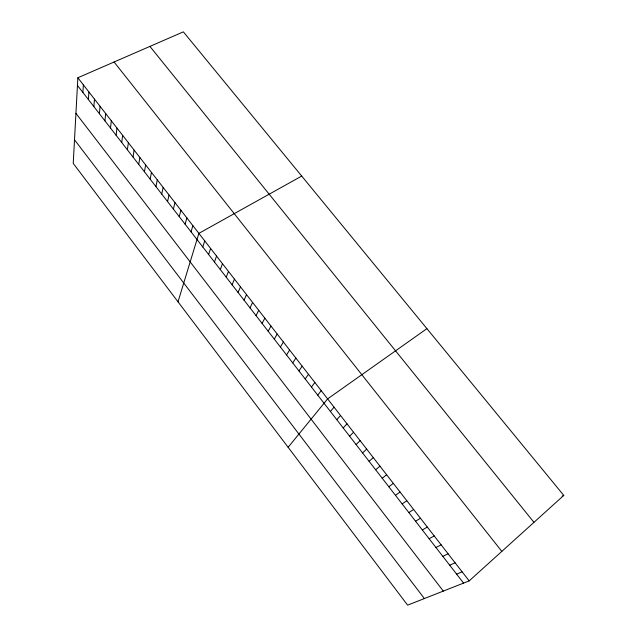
<?xml version="1.0" encoding="UTF-8"?>
<svg xmlns="http://www.w3.org/2000/svg" width="637" height="637" viewBox="0 0 637 637"><rect width="100%" height="100%" fill="white"/><g stroke="black" fill="none" stroke-linecap="round" stroke-linejoin="round"><path stroke-width="0.96" d="M77.857 77.762L73.231 163.398L407.624 605.15L469.182 580.896L563.769 495.403L183.36 31.85L77.857 77.762L469.182 580.896M82.898 92.453L83.375 84.856M88.376 99.515L88.917 91.975M93.87 106.602L94.483 99.133M99.396 113.72L100.073 106.323M104.946 120.871L105.686 113.537M110.512 128.053L111.316 120.783M116.109 135.259L116.977 128.061M121.723 142.497L122.67 135.37M127.368 149.775L128.379 142.712M133.029 157.076L134.112 150.085M138.723 164.41L139.869 157.498M144.44 171.775L145.658 164.935M150.181 179.172L151.463 172.404M155.946 186.601L157.299 179.905M161.734 194.062L163.16 187.445M167.547 201.555L169.052 195.01M173.383 209.079L174.96 202.614M179.252 216.644L180.9 210.25M185.136 224.232L186.864 217.918M191.052 231.86L192.86 225.617M178.01 301.819L198.879 233.357L301.707 176.067M202.789 246.981L204.74 240.897M208.61 254.482L210.632 248.478M214.446 262.014L216.548 256.082M220.314 269.57L222.496 263.726M226.207 277.167L228.46 271.402M232.123 284.795L234.456 279.11M238.071 292.455L240.483 286.849M244.043 300.146L246.527 294.628M250.03 307.878L252.602 302.432M256.058 315.633L258.702 310.283M262.102 323.429L264.833 318.158M268.177 331.256L270.988 326.072M274.276 339.123L277.167 334.019M280.399 347.014L283.377 342.005M286.554 354.952L289.612 350.024M292.733 362.915L295.879 358.082M298.944 370.917L302.169 366.171M305.179 378.951L308.491 374.301M311.445 387.025L314.845 382.463M317.736 395.131L321.223 390.664M288.131 447.293L327.625 398.897L426.925 328.644M330.404 411.462L334.067 407.178M336.774 419.679L340.532 415.491M343.184 427.937L347.022 423.836M349.617 436.226L353.551 432.228M356.075 444.554L360.104 440.653M362.572 452.923L366.689 449.117M369.086 461.323L373.298 457.621M375.639 469.764L379.947 466.165M382.216 478.244L386.619 474.748M388.833 486.764L393.324 483.364M395.466 495.323L400.06 492.027M402.138 503.923L406.828 500.73M408.843 512.562L413.628 509.473M415.571 521.233L420.46 518.255M422.339 529.952L427.323 527.078M429.131 538.711L434.219 535.948M435.955 547.509L441.146 544.85M562.168 496.183L563.769 495.403M442.811 556.348L448.106 553.8M449.698 565.226L455.097 562.789M456.625 574.144L462.12 571.827M149.918 46.405L533.957 522.34M114.071 61.996L501.837 551.387M77.443 85.422L463.577 583.11M75.938 113.354L443.312 591.088M74.505 139.774L424.377 598.549"/></g></svg>
